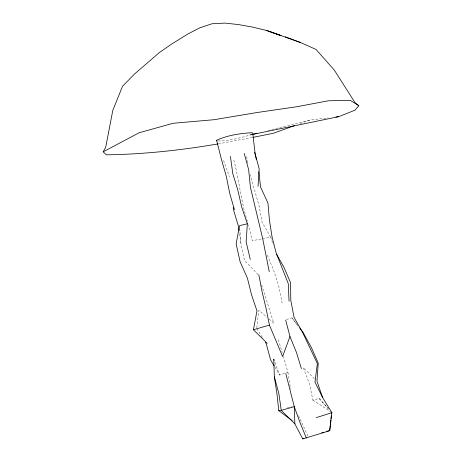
<?xml version="1.0" encoding="UTF-8"?>
<svg xmlns="http://www.w3.org/2000/svg" width="462" height="462" viewBox="0 0 462 462"><rect width="100%" height="100%" fill="white"/><g stroke="black" fill="none" stroke-linecap="round" stroke-linejoin="round"><path stroke-width="0.35" stroke-dasharray="2.31 1.73" d="M256.808 327.795L258.772 310.152L266.811 317.169M300.179 123.591L310.256 119.958L328.032 117.897M287.451 407.755L292.123 406.179M274.942 367.174L279.608 375.029L287.918 372.28L283.443 356.641M286.509 319.49L292.042 317.891L297.534 325.098M314.408 378.707L303.193 367.567L309.332 383.333L312.849 400.104L319.132 398.429L328.736 409.147M252.033 134.471C240.835 137.693 229.331 141.043 217.602 140.979M267.972 130.498L310.256 119.958M252.061 134.552L249.954 134.991A19.156 2.073 -11.4 0 0 251.877 134.142M252.385 137.48L218.821 143.769M261.163 238.998L252.269 240.708L248.325 224.896M262.537 238.733L270.755 237.156L273.238 245.149M312.849 400.104L331.612 412.364M268.959 319.04L273.781 323.25L261.608 284.713M292.25 420.085L293.295 421.009M258.171 274.642L244.427 260.429L240.841 242.925L239.27 231.895M319.132 398.429L328.101 408.448M292.042 317.891L298.181 326.368M256.728 328.499L262.387 337.485M270.755 237.156L262.098 222.338L259.228 206.248L250.069 174.682M298.521 415.69L308.281 436.769M267.319 255.14L273.591 270.051L278.777 286.128L282.126 302.945M274.971 362.451L279.608 375.029M223.556 160.47L229.412 176.842M278.338 339.662L282.224 352.57M247.366 221.454C240.945 201.178 239.143 179.862 233.633 159.361M246.627 156.612L248.019 164.264M287.918 372.28L290.598 389.033M239.772 228.39L240.841 242.925"/><path stroke-width="0.69" d="M230.423 156.404L232.761 173.458L237.803 189.998L241.666 206.93L247.343 223.793L246.136 241.984L250.3 259.419M258.027 186.382L259.182 168.792L254.712 152.333M274.237 360.464L273.752 359.141L274.347 376.877L278.811 393.364L281.266 410.366L294.866 423.891L302.76 438.9L329.701 430.723L330.861 420.01M330.994 418.618L331.271 415.84M331.473 413.756L331.612 412.364L331.878 412.67L329.701 430.723M267.244 343.324L253.419 329.776L256.982 310.909L251.553 294.808L247.413 278.141L240.119 261.798L236.128 243.878L239.57 225.618L247.343 223.793M285.695 320.108L289.957 336.532L282.605 356.537L269.415 325.092L266.054 308.327L262.07 291.736L258.836 274.798M218.122 143.878C181.231 150.26 143.792 154.273 106.352 154.834L103.17 151.813L105.665 147.494L112.797 110.389L122.534 86.273L134.638 73.914L159.488 52.46L172.297 43.647L187.918 33.98L199.769 27.836L212.041 23.753L225.208 23.1L238.814 24.63L252.61 27.114L266.58 30.463L280.896 35.539L266.58 30.463M270.114 31.705L300.531 42.544L316.037 49.451L334.297 70.062L354.937 102.552L358.83 105.723L355.018 110.17L338.704 116.661L252.766 134.407M234.413 209.673L229.654 193.076L226.288 176.259L221.425 159.402L216.62 140.281C227.385 135.378 239.576 133.431 251.345 132.767A19.156 2.073 -11.4 0 1 252.754 133.137L255.111 153.765L256.312 159.309M103.17 151.813L139.149 132.767L173.048 123.279L214.189 119.698L256.866 112.549L296.766 106.751L328.257 100.797L350.161 100.312L358.83 105.723M302.76 438.9L303.904 438.369M294.808 125.531L273.313 133.281L253.084 137.341M316.389 417.596L331.878 412.67L322.661 397.643L314.963 382.12L317.365 363.611L302.679 332.588L294.08 317.429L290.8 300.456L290.575 282.686L283.853 267.117L276.553 254.308M321.754 432.819L323.775 432.218M326.467 431.421L329.833 430.428M253.419 329.776L269.415 325.092M252.726 134.298L256.884 133.264M274.347 376.877L276.923 393.589L278.777 410.683L281.266 410.366L294.271 406.658L300.029 422.609L306.364 438.051M335.857 116.99L338.704 116.661M300.531 42.544L285.256 36.798M278.777 410.683L291.343 419.952M299.647 327.87L303.026 332.305L311.359 347.511L318.243 363.051L316.955 381.237L322.661 397.643M265.402 342.278L266.158 343.48L270.634 359.921L274.226 365.968M216.62 140.281L216.886 140.904M289.957 336.532L296.431 352.385L301.415 368.688M244.231 153.419L248.672 169.802L250.416 187.243L262.722 238.773L269.236 271.702M285.799 373.492L294.271 406.658L294.866 423.891M233.264 207.582L233.864 211.094L238.484 226.38L239.073 230.515M258.864 171.783L260.562 187.035L267.954 203.084L269.456 220.42L272.072 236.937L276.039 252.575L288.271 283.628L289.045 301.178"/></g></svg>
